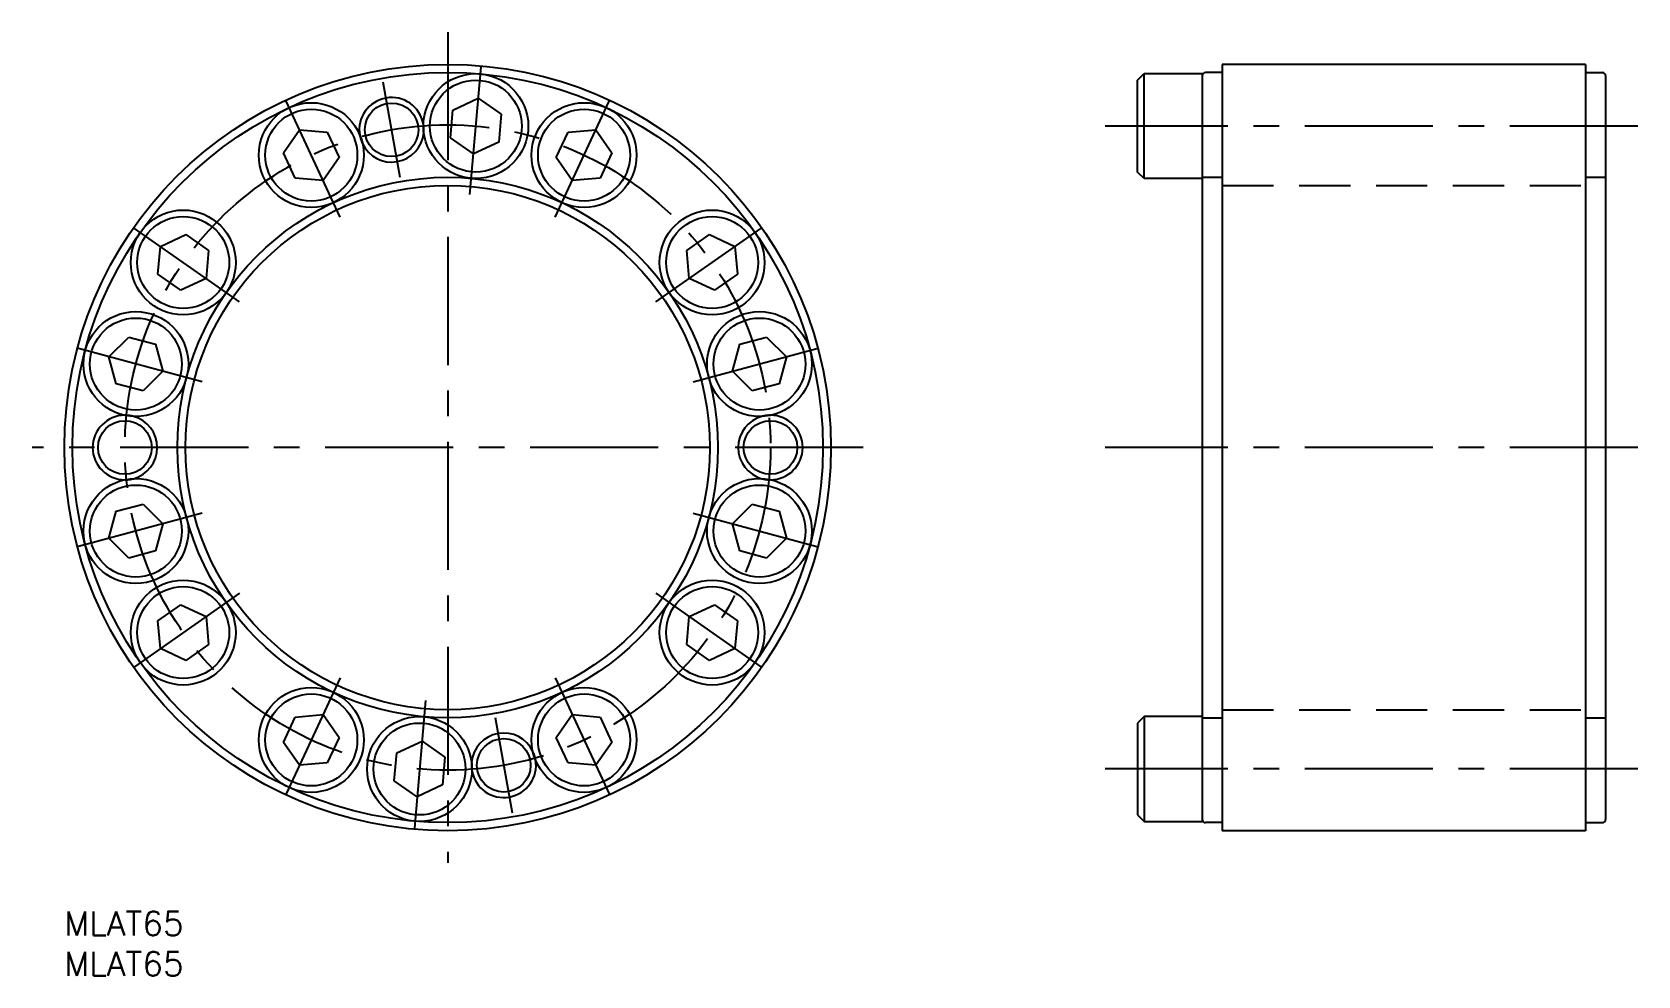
# Model space of a CAD drawing. Extents: x -4 to 195, y -8 to 109.
import ezdxf

# ---------------------------------------------------------------- set-up
doc = ezdxf.new("R2010")
doc.units = 0
doc.header["$LTSCALE"] = 0.5
doc.linetypes.add('CENTER', pattern=[50.8, 31.75, -6.35, 6.35, -6.35])
doc.linetypes.add('DASHED', pattern=[19.05, 12.7, -6.35])
for name, color, linetype in [('MSM_CENTER', 1, 'CENTER'), ('MSM_CONTINUOUS', 7, 'CONTINUOUS'), ('MSM_DASHED', 4, 'DASHED'), ('MSM_NARROW', 5, 'CONTINUOUS'), ('MSM_PART_NUMBER', 7, 'CONTINUOUS')]:
    doc.layers.add(name, color=color, linetype=linetype)
doc.styles.get("Standard").update_dxf_attribs({"font": 'txt.shx', "height": 3, "bigfont": 'bigfont.shx'})

# ---------------------------------------------------------------- blocks, each defined once
blk = doc.blocks.new('*U3')
at = {"layer": 'MSM_PART_NUMBER'}
blk.add_text('MLAT65', height=3, dxfattribs=at).set_placement((0, -3))
blk = doc.blocks.new('*U4')
at = {"layer": 'MSM_PART_NUMBER'}
blk.add_text('MLAT65', height=3, dxfattribs=at).set_placement((0, -8))

msp = doc.modelspace()

# ---------------------------------------------------------------- linework, layer by layer
at = {"layer": 'MSM_CENTER'}
for p, q in [((47.5, 109), (47.5, 6)), ((50.25, 88.88), (51.73, 105.82)), ((41.6, 90.98), (39.51, 102.8)), ((34.19, 86.05), (27, 101.46)), ((60.81, 86.05), (68, 101.46)), ((195, 97.35), (129, 97.35)), ((21.7, 75.57), (7.77, 85.32)), ((73.3, 75.57), (87.23, 85.32)), ((17.07, 65.65), (0.65, 70.05)), ((77.93, 65.65), (94.35, 70.05)), ((99, 57.5), (-4, 57.5)), ((195, 57.5), (129, 57.5)), ((17.07, 49.35), (0.65, 44.95)), ((77.93, 49.35), (94.35, 44.95)), ((21.7, 39.43), (7.77, 29.68)), ((73.3, 39.43), (87.23, 29.68)), ((34.19, 28.95), (27, 13.54)), ((60.81, 28.95), (68, 13.54)), ((44.75, 26.12), (43.27, 9.18)), ((53.4, 24.02), (55.49, 12.2)), ((195, 17.65), (129, 17.65))]:
    msp.add_line(p, q, dxfattribs=at)
msp.add_circle((47.5, 57.5), 40, dxfattribs=at)
at = {"layer": 'MSM_CONTINUOUS'}
for p, q in [((133, 103.05), (133.8, 103.85)), ((133.8, 90.85), (133.8, 103.85)), ((133.8, 103.85), (141, 103.85)), ((141, 103.85), (141, 11.15)), ((143.5, 104), (141.4, 104)), ((143.5, 105), (143.5, 10)), ((188.5, 105), (143.5, 105)), ((188.5, 105), (188.5, 10)), ((188.5, 104), (190.6, 104)), ((191, 103.6), (191, 11.4)), ((133, 91.65), (133, 103.05)), ((48.15, 99.33), (51.29, 100.8)), ((51.29, 100.8), (54.13, 98.81)), ((47.85, 95.88), (48.15, 99.33)), ((54.13, 98.81), (53.82, 95.36)), ((27.14, 94.05), (29.13, 96.89)), ((29.13, 96.89), (32.58, 96.59)), ((32.58, 96.59), (34.05, 93.45)), ((50.68, 93.9), (47.85, 95.88)), ((60.95, 93.45), (62.42, 96.59)), ((62.42, 96.59), (65.87, 96.89)), ((65.87, 96.89), (67.86, 94.05)), ((28.61, 90.91), (27.14, 94.05)), ((53.82, 95.36), (50.68, 93.9)), ((67.86, 94.05), (66.39, 90.91)), ((34.05, 93.45), (32.06, 90.61)), ((62.94, 90.61), (60.95, 93.45)), ((133.8, 90.85), (133, 91.65)), ((32.06, 90.61), (28.61, 90.91)), ((66.39, 90.91), (62.94, 90.61)), ((141, 90.85), (133.8, 90.85)), ((11.9, 82.43), (15.04, 83.89)), ((15.04, 83.89), (17.87, 81.91)), ((77.13, 81.91), (79.96, 83.89)), ((79.96, 83.89), (83.1, 82.43)), ((11.59, 78.98), (11.9, 82.43)), ((17.87, 81.91), (17.57, 78.46)), ((77.43, 78.46), (77.13, 81.91)), ((83.1, 82.43), (83.41, 78.98)), ((14.43, 76.99), (11.59, 78.98)), ((17.57, 78.46), (14.43, 76.99)), ((80.57, 76.99), (77.43, 78.46)), ((83.41, 78.98), (80.57, 76.99)), ((5.52, 68.75), (7.97, 71.2)), ((7.97, 71.2), (11.31, 70.3)), ((11.31, 70.3), (12.21, 66.96)), ((82.79, 66.96), (83.69, 70.3)), ((83.69, 70.3), (87.03, 71.2)), ((87.03, 71.2), (89.48, 68.75)), ((6.41, 65.4), (5.52, 68.75)), ((89.48, 68.75), (88.59, 65.4)), ((12.21, 66.96), (9.76, 64.51)), ((85.24, 64.51), (82.79, 66.96)), ((9.76, 64.51), (6.41, 65.4)), ((88.59, 65.4), (85.24, 64.51)), ((6.41, 49.6), (9.76, 50.49)), ((9.76, 50.49), (12.21, 48.04)), ((82.79, 48.04), (85.24, 50.49)), ((85.24, 50.49), (88.59, 49.6)), ((5.52, 46.25), (6.41, 49.6)), ((12.21, 48.04), (11.31, 44.7)), ((83.69, 44.7), (82.79, 48.04)), ((88.59, 49.6), (89.48, 46.25)), ((7.97, 43.8), (5.52, 46.25)), ((89.48, 46.25), (87.03, 43.8)), ((11.31, 44.7), (7.97, 43.8)), ((87.03, 43.8), (83.69, 44.7)), ((11.59, 36.02), (14.43, 38.01)), ((14.43, 38.01), (17.57, 36.54)), ((77.43, 36.54), (80.57, 38.01)), ((80.57, 38.01), (83.41, 36.02)), ((11.9, 32.57), (11.59, 36.02)), ((17.57, 36.54), (17.87, 33.09)), ((77.13, 33.09), (77.43, 36.54)), ((83.41, 36.02), (83.1, 32.57)), ((15.04, 31.11), (11.9, 32.57)), ((17.87, 33.09), (15.04, 31.11)), ((79.96, 31.11), (77.13, 33.09)), ((83.1, 32.57), (79.96, 31.11)), ((27.14, 20.95), (28.61, 24.09)), ((28.61, 24.09), (32.06, 24.39)), ((32.06, 24.39), (34.05, 21.55)), ((60.95, 21.55), (62.94, 24.39)), ((62.94, 24.39), (66.39, 24.09)), ((66.39, 24.09), (67.86, 20.95)), ((133.8, 24.15), (133, 23.35)), ((133.8, 24.15), (133.8, 11.15)), ((141, 24.15), (133.8, 24.15)), ((133, 23.35), (133, 11.95)), ((29.13, 18.11), (27.14, 20.95)), ((34.05, 21.55), (32.58, 18.41)), ((41.18, 19.64), (44.32, 21.1)), ((44.32, 21.1), (47.15, 19.12)), ((62.42, 18.41), (60.95, 21.55)), ((67.86, 20.95), (65.87, 18.11)), ((32.58, 18.41), (29.13, 18.11)), ((40.87, 16.19), (41.18, 19.64)), ((47.15, 19.12), (46.85, 15.67)), ((65.87, 18.11), (62.42, 18.41)), ((43.71, 14.2), (40.87, 16.19)), ((46.85, 15.67), (43.71, 14.2)), ((133, 11.95), (133.8, 11.15)), ((133.8, 11.15), (141, 11.15)), ((143.5, 11), (141.4, 11)), ((188.5, 10), (143.5, 10)), ((188.5, 11), (190.6, 11))]:
    msp.add_line(p, q, dxfattribs=at)
for centre, radius in [((47.5, 57.5), 47.5), ((47.5, 57.5), 46.5), ((50.99, 97.35), 6.5), ((50.99, 97.35), 5.7), ((30.6, 93.75), 6.5), ((40.55, 96.89), 3.32), ((64.4, 93.75), 6.5), ((30.6, 93.75), 5.7), ((64.4, 93.75), 5.7), ((47.5, 57.5), 33.5), ((47.5, 57.5), 32.5), ((14.73, 80.44), 6.5), ((14.73, 80.44), 5.7), ((80.27, 80.44), 6.5), ((80.27, 80.44), 5.7), ((8.86, 67.85), 6.5), ((86.14, 67.85), 6.5), ((8.86, 67.85), 5.7), ((86.14, 67.85), 5.7), ((7.5, 57.5), 3.32), ((87.5, 57.5), 3.32), ((8.86, 47.15), 6.5), ((8.86, 47.15), 5.7), ((86.14, 47.15), 6.5), ((86.14, 47.15), 5.7), ((14.73, 34.56), 6.5), ((14.73, 34.56), 5.7), ((80.27, 34.56), 6.5), ((80.27, 34.56), 5.7), ((30.6, 21.25), 6.5), ((30.6, 21.25), 5.7), ((64.4, 21.25), 6.5), ((64.4, 21.25), 5.7), ((44.01, 17.65), 6.5), ((44.01, 17.65), 5.7), ((54.45, 18.11), 3.32)]:
    msp.add_circle(centre, radius, dxfattribs=at)
for centre, start, end in [((141.4, 103.6), 90, 180), ((190.6, 103.6), 0, 90), ((141.4, 11.4), 180, 270), ((190.6, 11.4), 270, 0)]:
    msp.add_arc(centre, 0.4, start, end, dxfattribs=at)
at = {"layer": 'MSM_DASHED'}
for p, q in [((141, 91), (143.5, 91)), ((143.5, 90), (188.5, 90)), ((188.5, 91), (191, 91)), ((141, 24), (143.5, 24)), ((143.5, 25), (188.5, 25)), ((188.5, 24), (191, 24))]:
    msp.add_line(p, q, dxfattribs=at)
for centre, start, end in [((40.55, 96.89), 354.8196, 10.1804), ((40.55, 96.89), 189.8196, 205.1804), ((7.5, 57.5), 74.8194, 90.1815), ((87.5, 57.5), 89.8185, 105.1806), ((7.5, 57.5), 269.8185, 285.1806), ((87.5, 57.5), 254.8194, 270.1815), ((54.45, 18.11), 174.8196, 190.1804), ((54.45, 18.11), 9.8196, 25.1804)]:
    msp.add_arc(centre, 4, start, end, dxfattribs=at)
at = {"layer": 'MSM_NARROW'}
for centre, start, end in [((40.55, 96.89), 10.1804, 189.8196), ((40.55, 96.89), 205.1804, 354.8196), ((7.5, 57.5), 90.1815, 269.8185), ((7.5, 57.5), 285.1806, 74.8194), ((87.5, 57.5), 105.1806, 254.8194), ((87.5, 57.5), 270.1815, 89.8185), ((54.45, 18.11), 25.1804, 174.8196), ((54.45, 18.11), 190.1804, 9.8196)]:
    msp.add_arc(centre, 4, start, end, dxfattribs=at)

# ---------------------------------------------------------------- block references
at = {"layer": 'MSM_CONTINUOUS'}
for name in ['*U3', '*U4']:
    msp.add_blockref(name, (0, 0), dxfattribs=at)

doc.saveas('drawing.dxf')
